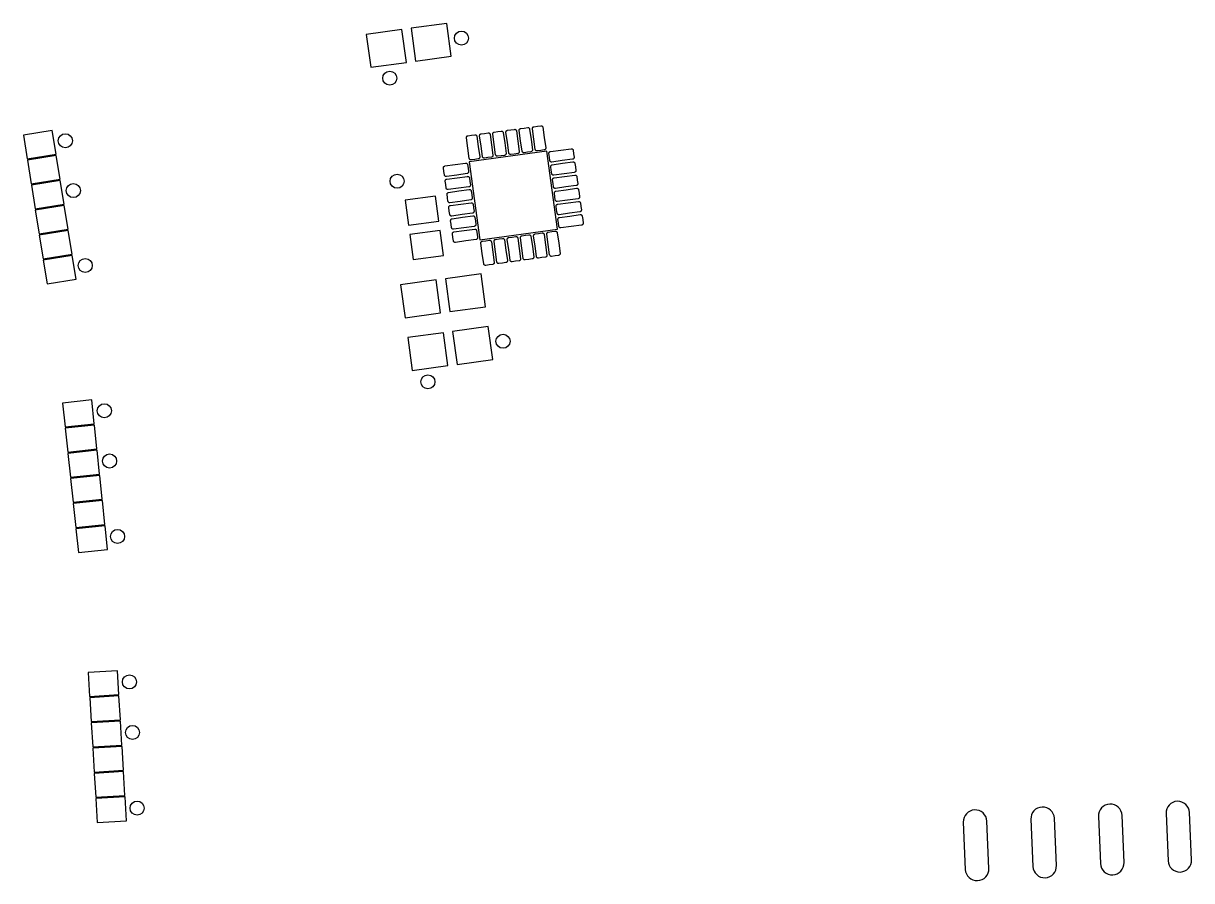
# Model space of a CAD drawing. Header units: millimetres. Extents: x 205 to 339, y 437 to 917.
# Drawn here: x 215.34 to 259.21, y 644.28 to 676.5 of the extents above; entities that cross this region are included whole.
import ezdxf

# ---------------------------------------------------------------- set-up
doc = ezdxf.new("R2010")
doc.units = ezdxf.units.MM
doc.header["$MEASUREMENT"] = 0
doc.layers.add('29_top stop', color=18, linetype='Continuous', true_color=0x000000)

msp = doc.modelspace()

# ---------------------------------------------------------------- linework, layer by layer
at = {"layer": '29_top stop'}
for points in [[(229.721, 675.027), (229.552, 676.265), (228.214, 676.082), (228.384, 674.844)], [(231.406, 675.258), (231.236, 676.496), (229.898, 676.313), (230.068, 675.074)], [(216.566, 671.575), (216.424, 672.464), (215.338, 672.29), (215.48, 671.402)], [(216.716, 670.637), (216.574, 671.525), (215.488, 671.352), (215.63, 670.463)], [(235.398, 668.764), (234.998, 671.687), (232.075, 671.287), (232.476, 668.364)], [(216.866, 669.699), (216.724, 670.587), (215.638, 670.414), (215.779, 669.525)], [(230.942, 669.062), (230.813, 670.004), (229.674, 669.848), (229.802, 668.906)], [(217.015, 668.76), (216.873, 669.649), (215.787, 669.476), (215.929, 668.587)], [(217.165, 667.822), (217.023, 668.711), (215.937, 668.538), (216.079, 667.649)], [(231.118, 667.774), (230.989, 668.716), (229.85, 668.56), (229.979, 667.618)], [(217.315, 666.884), (217.173, 667.773), (216.087, 667.6), (216.228, 666.711)], [(232.694, 665.845), (232.525, 667.084), (231.187, 666.901), (231.357, 665.662)], [(231.01, 665.615), (230.841, 666.853), (229.503, 666.67), (229.673, 665.432)], [(231.281, 663.633), (231.112, 664.872), (229.774, 664.689), (229.944, 663.45)], [(232.966, 663.864), (232.796, 665.102), (231.459, 664.919), (231.628, 663.681)], [(218.002, 661.448), (217.908, 662.343), (216.814, 662.227), (216.908, 661.332)], [(218.102, 660.503), (218.008, 661.398), (216.914, 661.283), (217.008, 660.388)], [(218.201, 659.558), (218.107, 660.453), (217.013, 660.338), (217.107, 659.443)], [(218.301, 658.613), (218.207, 659.508), (217.113, 659.393), (217.207, 658.498)], [(218.4, 657.669), (218.306, 658.564), (217.212, 658.448), (217.306, 657.553)], [(218.5, 656.724), (218.406, 657.619), (217.312, 657.504), (217.406, 656.609)], [(218.924, 651.272), (218.87, 652.171), (217.772, 652.104), (217.826, 651.206)], [(218.982, 650.324), (218.927, 651.223), (217.83, 651.156), (217.884, 650.257)], [(219.04, 649.376), (218.985, 650.274), (217.887, 650.207), (217.942, 649.309)], [(219.097, 648.428), (219.043, 649.326), (217.945, 649.259), (218, 648.361)], [(219.155, 647.479), (219.101, 648.378), (218.003, 648.311), (218.057, 647.413)], [(219.213, 646.531), (219.158, 647.43), (218.06, 647.363), (218.115, 646.464)]]:
    msp.add_lwpolyline(points, close=True, dxfattribs=at)
for points in [[(234.511, 672.613), (234.642, 672.631)], [(234.642, 672.631), (234.773, 672.649)], [(232.03, 671.81), (231.977, 672.199)], [(232.034, 672.274), (232.165, 672.292)], [(232.165, 672.292), (232.296, 672.31)], [(232.371, 672.253), (232.424, 671.864)], [(232.526, 671.878), (232.472, 672.267)], [(232.529, 672.342), (232.66, 672.36)], [(232.66, 672.36), (232.792, 672.378)], [(232.866, 672.321), (232.92, 671.932)], [(233.021, 671.946), (232.968, 672.335)], [(233.024, 672.41), (233.156, 672.428)], [(233.156, 672.428), (233.287, 672.446)], [(233.362, 672.389), (233.415, 672)], [(233.516, 672.014), (233.463, 672.403)], [(233.52, 672.477), (233.651, 672.495)], [(233.651, 672.495), (233.782, 672.513)], [(233.857, 672.457), (233.91, 672.068)], [(234.012, 672.082), (233.958, 672.471)], [(234.015, 672.545), (234.146, 672.563)], [(234.146, 672.563), (234.278, 672.581)], [(234.352, 672.525), (234.406, 672.136)], [(234.507, 672.15), (234.454, 672.538)], [(234.848, 672.592), (234.901, 672.204)], [(234.901, 672.204), (234.954, 671.815)], [(232.083, 671.422), (232.03, 671.81)], [(232.424, 671.864), (232.477, 671.475)], [(232.579, 671.489), (232.526, 671.878)], [(232.92, 671.932), (232.973, 671.543)], [(233.074, 671.557), (233.021, 671.946)], [(233.415, 672), (233.468, 671.611)], [(233.57, 671.625), (233.516, 672.014)], [(233.91, 672.068), (233.964, 671.679)], [(234.065, 671.693), (234.012, 672.082)], [(234.406, 672.136), (234.459, 671.747)], [(234.56, 671.761), (234.507, 672.15)], [(234.766, 671.722), (234.635, 671.704)], [(234.898, 671.74), (234.766, 671.722)], [(235.133, 671.679), (235.522, 671.732)], [(235.522, 671.732), (235.911, 671.785)], [(235.985, 671.729), (236.003, 671.597)], [(232.289, 671.383), (232.158, 671.365)], [(232.421, 671.401), (232.289, 671.383)], [(232.785, 671.451), (232.654, 671.433)], [(232.916, 671.469), (232.785, 671.451)], [(233.28, 671.519), (233.149, 671.501)], [(233.411, 671.536), (233.28, 671.519)], [(233.776, 671.586), (233.644, 671.568)], [(233.907, 671.604), (233.776, 671.586)], [(234.271, 671.654), (234.14, 671.636)], [(234.402, 671.672), (234.271, 671.654)], [(235.094, 671.473), (235.076, 671.604)], [(235.112, 671.342), (235.094, 671.473)], [(235.576, 671.338), (235.187, 671.285)], [(235.965, 671.392), (235.576, 671.338)], [(235.59, 671.237), (235.979, 671.29)], [(236.003, 671.597), (236.021, 671.466)], [(231.131, 670.93), (231.113, 671.062)], [(231.149, 670.799), (231.131, 670.93)], [(231.17, 671.136), (231.559, 671.19)], [(231.559, 671.19), (231.948, 671.243)], [(232.002, 670.849), (231.613, 670.796)], [(232.022, 671.186), (232.04, 671.055)], [(232.04, 671.055), (232.058, 670.924)], [(235.162, 670.978), (235.144, 671.109)], [(235.18, 670.846), (235.162, 670.978)], [(235.201, 671.184), (235.59, 671.237)], [(236.033, 670.896), (235.644, 670.843)], [(236.053, 671.233), (236.071, 671.102)], [(236.071, 671.102), (236.089, 670.971)], [(231.199, 670.435), (231.181, 670.566)], [(231.217, 670.304), (231.199, 670.435)], [(231.613, 670.796), (231.224, 670.742)], [(231.238, 670.641), (231.627, 670.694)], [(231.627, 670.694), (232.016, 670.747)], [(232.09, 670.691), (232.108, 670.559)], [(232.108, 670.559), (232.126, 670.428)], [(235.23, 670.482), (235.212, 670.614)], [(235.248, 670.351), (235.23, 670.482)], [(235.644, 670.843), (235.255, 670.79)], [(235.269, 670.688), (235.658, 670.741)], [(235.658, 670.741), (236.046, 670.795)], [(236.121, 670.738), (236.139, 670.607)], [(236.139, 670.607), (236.157, 670.475)], [(231.267, 669.94), (231.249, 670.071)], [(231.681, 670.3), (231.292, 670.247)], [(231.306, 670.146), (231.695, 670.199)], [(232.07, 670.353), (231.681, 670.3)], [(231.695, 670.199), (232.083, 670.252)], [(232.158, 670.195), (232.176, 670.064)], [(232.176, 670.064), (232.194, 669.933)], [(235.298, 669.987), (235.28, 670.118)], [(235.316, 669.856), (235.298, 669.987)], [(235.712, 670.348), (235.323, 670.294)], [(235.337, 670.193), (235.725, 670.246)], [(236.1, 670.401), (235.712, 670.348)], [(235.725, 670.246), (236.114, 670.299)], [(236.189, 670.243), (236.207, 670.111)], [(236.207, 670.111), (236.225, 669.98)], [(231.285, 669.808), (231.267, 669.94)], [(231.335, 669.444), (231.317, 669.575)], [(231.748, 669.805), (231.36, 669.752)], [(231.374, 669.65), (231.762, 669.703)], [(232.137, 669.858), (231.748, 669.805)], [(231.762, 669.703), (232.151, 669.757)], [(232.226, 669.7), (232.244, 669.569)], [(232.244, 669.569), (232.262, 669.437)], [(235.366, 669.491), (235.348, 669.623)], [(235.779, 669.852), (235.39, 669.799)], [(235.404, 669.697), (235.793, 669.751)], [(236.168, 669.905), (235.779, 669.852)], [(235.793, 669.751), (236.182, 669.804)], [(236.257, 669.747), (236.275, 669.616)], [(236.275, 669.616), (236.293, 669.485)], [(231.353, 669.313), (231.335, 669.444)], [(231.816, 669.309), (231.427, 669.256)], [(231.441, 669.155), (231.83, 669.208)], [(232.205, 669.363), (231.816, 669.309)], [(231.83, 669.208), (232.219, 669.261)], [(232.294, 669.205), (232.312, 669.073)], [(235.384, 669.36), (235.366, 669.491)], [(235.433, 668.996), (235.416, 669.127)], [(235.847, 669.357), (235.458, 669.304)], [(235.472, 669.202), (235.861, 669.255)], [(236.236, 669.41), (235.847, 669.357)], [(235.861, 669.255), (236.25, 669.309)], [(236.325, 669.252), (236.343, 669.121)], [(236.343, 669.121), (236.361, 668.989)], [(231.403, 668.949), (231.385, 669.08)], [(231.421, 668.818), (231.403, 668.949)], [(231.884, 668.814), (231.495, 668.761)], [(231.509, 668.659), (231.898, 668.713)], [(232.273, 668.867), (231.884, 668.814)], [(231.898, 668.713), (232.287, 668.766)], [(232.312, 669.073), (232.33, 668.942)], [(232.362, 668.709), (232.38, 668.578)], [(235.053, 668.65), (235.184, 668.668)], [(235.184, 668.668), (235.316, 668.686)], [(235.451, 668.865), (235.433, 668.996)], [(235.915, 668.861), (235.526, 668.808)], [(236.304, 668.915), (235.915, 668.861)], [(231.47, 668.453), (231.452, 668.585)], [(231.488, 668.322), (231.47, 668.453)], [(231.952, 668.319), (231.563, 668.265)], [(232.341, 668.372), (231.952, 668.319)], [(232.38, 668.578), (232.398, 668.447)], [(232.573, 667.847), (232.52, 668.236)], [(232.576, 668.311), (232.708, 668.329)], [(232.708, 668.329), (232.839, 668.347)], [(232.914, 668.29), (232.967, 667.901)], [(233.068, 667.915), (233.015, 668.304)], [(233.072, 668.379), (233.203, 668.397)], [(233.203, 668.397), (233.334, 668.415)], [(233.409, 668.358), (233.462, 667.969)], [(233.564, 667.983), (233.51, 668.372)], [(233.567, 668.447), (233.698, 668.465)], [(233.698, 668.465), (233.83, 668.483)], [(233.904, 668.426), (233.958, 668.037)], [(234.059, 668.051), (234.006, 668.44)], [(234.062, 668.514), (234.194, 668.532)], [(234.194, 668.532), (234.325, 668.55)], [(234.4, 668.494), (234.453, 668.105)], [(234.554, 668.119), (234.501, 668.508)], [(234.558, 668.582), (234.689, 668.6)], [(234.689, 668.6), (234.82, 668.618)], [(234.895, 668.562), (234.948, 668.173)], [(235.05, 668.187), (234.997, 668.575)], [(235.39, 668.629), (235.444, 668.241)], [(235.444, 668.241), (235.497, 667.852)], [(232.626, 667.459), (232.573, 667.847)], [(232.967, 667.901), (233.02, 667.512)], [(233.121, 667.526), (233.068, 667.915)], [(233.462, 667.969), (233.515, 667.58)], [(233.617, 667.594), (233.564, 667.983)], [(233.958, 668.037), (234.011, 667.648)], [(234.112, 667.662), (234.059, 668.051)], [(234.453, 668.105), (234.506, 667.716)], [(234.608, 667.73), (234.554, 668.119)], [(234.948, 668.173), (235.002, 667.784)], [(235.103, 667.798), (235.05, 668.187)], [(235.44, 667.777), (235.309, 667.759)], [(232.832, 667.42), (232.701, 667.402)], [(232.963, 667.438), (232.832, 667.42)], [(233.327, 667.488), (233.196, 667.47)], [(233.459, 667.506), (233.327, 667.488)], [(233.823, 667.555), (233.692, 667.538)], [(233.954, 667.573), (233.823, 667.555)], [(234.318, 667.623), (234.187, 667.605)], [(234.449, 667.641), (234.318, 667.623)], [(234.814, 667.691), (234.682, 667.673)], [(234.945, 667.709), (234.814, 667.691)], [(235.309, 667.759), (235.178, 667.741)], [(256.675, 644.959), (256.599, 646.731)], [(258.251, 646.802), (258.326, 645.029)], [(259.212, 645.067), (259.137, 646.839)], [(250.638, 646.478), (250.713, 644.705)], [(251.599, 644.743), (251.524, 646.515)], [(253.175, 646.586), (253.251, 644.813)], [(254.137, 644.851), (254.062, 646.623)], [(255.713, 646.694), (255.789, 644.921)]]:
    msp.add_lwpolyline(points, dxfattribs=at)
for centre in [(231.791, 675.941), (229.096, 674.437), (216.915, 672.086), (217.214, 670.21), (229.374, 670.563), (217.663, 667.396), (233.352, 664.548), (230.532, 663.026), (218.378, 661.94), (218.577, 660.05), (218.875, 657.216), (219.321, 651.747), (219.437, 649.851), (219.61, 647.006)]:
    msp.add_circle(centre, 0.264, dxfattribs=at)
for centre, start, end in [((256.156, 646.713), 2.4366, 182.4366), ((258.694, 646.82), 2.4366, 182.4366), ((251.081, 646.497), 2.4366, 182.4366), ((253.618, 646.605), 2.4366, 182.4366), ((256.232, 644.94), 182.4366, 2.4366), ((258.769, 645.048), 182.4366, 2.4366), ((251.156, 644.724), 182.4366, 2.4366), ((253.694, 644.832), 182.4366, 2.4366)]:
    msp.add_arc(centre, 0.443, start, end, dxfattribs=at)
for points, knots in [([(234.454, 672.538), (234.453, 672.545), (234.453, 672.562), (234.464, 672.587), (234.485, 672.606), (234.502, 672.612), (234.511, 672.613)], [2.277705, 2.277705, 2.277705, 2.277705, 2.2966068, 2.3293692, 2.3549681, 2.3811067, 2.3811067, 2.3811067, 2.3811067]), ([(234.773, 672.649), (234.782, 672.65), (234.799, 672.649), (234.825, 672.637), (234.842, 672.615), (234.847, 672.599), (234.848, 672.592)], [2.6461067, 2.6461067, 2.6461067, 2.6461067, 2.6722453, 2.6978442, 2.7306065, 2.7495084, 2.7495084, 2.7495084, 2.7495084]), ([(231.977, 672.199), (231.976, 672.206), (231.976, 672.223), (231.987, 672.248), (232.008, 672.267), (232.025, 672.273), (232.034, 672.274)], [2.277705, 2.277705, 2.277705, 2.277705, 2.2966068, 2.3293692, 2.3549681, 2.3811067, 2.3811067, 2.3811067, 2.3811067]), ([(232.296, 672.31), (232.305, 672.311), (232.323, 672.31), (232.348, 672.297), (232.365, 672.276), (232.37, 672.259), (232.371, 672.253)], [2.6461067, 2.6461067, 2.6461067, 2.6461067, 2.6722453, 2.6978442, 2.7306065, 2.7495084, 2.7495084, 2.7495084, 2.7495084]), ([(232.472, 672.267), (232.472, 672.273), (232.472, 672.291), (232.482, 672.316), (232.504, 672.335), (232.52, 672.341), (232.529, 672.342)], [2.277705, 2.277705, 2.277705, 2.277705, 2.2966068, 2.3293692, 2.3549681, 2.3811067, 2.3811067, 2.3811067, 2.3811067]), ([(232.792, 672.378), (232.8, 672.379), (232.818, 672.378), (232.844, 672.365), (232.861, 672.344), (232.865, 672.327), (232.866, 672.321)], [2.6461067, 2.6461067, 2.6461067, 2.6461067, 2.6722453, 2.6978442, 2.7306065, 2.7495084, 2.7495084, 2.7495084, 2.7495084]), ([(232.968, 672.335), (232.967, 672.341), (232.967, 672.359), (232.977, 672.383), (232.999, 672.403), (233.016, 672.408), (233.024, 672.41)], [2.277705, 2.277705, 2.277705, 2.277705, 2.2966068, 2.3293692, 2.3549681, 2.3811067, 2.3811067, 2.3811067, 2.3811067]), ([(233.287, 672.446), (233.296, 672.447), (233.313, 672.446), (233.339, 672.433), (233.356, 672.412), (233.361, 672.395), (233.362, 672.389)], [2.6461067, 2.6461067, 2.6461067, 2.6461067, 2.6722453, 2.6978442, 2.7306065, 2.7495084, 2.7495084, 2.7495084, 2.7495084]), ([(233.463, 672.403), (233.462, 672.409), (233.462, 672.426), (233.473, 672.451), (233.494, 672.471), (233.511, 672.476), (233.52, 672.477)], [2.277705, 2.277705, 2.277705, 2.277705, 2.2966068, 2.3293692, 2.3549681, 2.3811067, 2.3811067, 2.3811067, 2.3811067]), ([(233.782, 672.513), (233.791, 672.514), (233.809, 672.514), (233.835, 672.501), (233.851, 672.48), (233.856, 672.463), (233.857, 672.457)], [2.6461067, 2.6461067, 2.6461067, 2.6461067, 2.6722453, 2.6978442, 2.7306065, 2.7495084, 2.7495084, 2.7495084, 2.7495084]), ([(233.958, 672.471), (233.958, 672.477), (233.958, 672.494), (233.968, 672.519), (233.99, 672.538), (234.007, 672.544), (234.015, 672.545)], [2.277705, 2.277705, 2.277705, 2.277705, 2.2966068, 2.3293692, 2.3549681, 2.3811067, 2.3811067, 2.3811067, 2.3811067]), ([(234.278, 672.581), (234.286, 672.582), (234.304, 672.581), (234.33, 672.569), (234.347, 672.548), (234.351, 672.531), (234.352, 672.525)], [2.6461067, 2.6461067, 2.6461067, 2.6461067, 2.6722453, 2.6978442, 2.7306065, 2.7495084, 2.7495084, 2.7495084, 2.7495084]), ([(234.459, 671.747), (234.46, 671.741), (234.46, 671.723), (234.449, 671.698), (234.428, 671.679), (234.411, 671.673), (234.402, 671.672)], [1.0209017, 1.0209017, 1.0209017, 1.0209017, 1.0398035, 1.0725658, 1.0981648, 1.1243033, 1.1243033, 1.1243033, 1.1243033]), ([(234.635, 671.704), (234.626, 671.703), (234.609, 671.704), (234.583, 671.717), (234.566, 671.738), (234.561, 671.754), (234.56, 671.761)], [1.3893033, 1.3893033, 1.3893033, 1.3893033, 1.4154419, 1.4410409, 1.4738032, 1.492705, 1.492705, 1.492705, 1.492705]), ([(234.954, 671.815), (234.955, 671.808), (234.955, 671.791), (234.945, 671.766), (234.923, 671.747), (234.906, 671.741), (234.898, 671.74)], [1.0209017, 1.0209017, 1.0209017, 1.0209017, 1.0398035, 1.0725658, 1.0981648, 1.1243033, 1.1243033, 1.1243033, 1.1243033]), ([(235.911, 671.785), (235.917, 671.786), (235.934, 671.786), (235.959, 671.776), (235.978, 671.754), (235.984, 671.737), (235.985, 671.729)], [2.277705, 2.277705, 2.277705, 2.277705, 2.2966068, 2.3293692, 2.3549681, 2.3811067, 2.3811067, 2.3811067, 2.3811067]), ([(232.158, 671.365), (232.149, 671.364), (232.132, 671.365), (232.106, 671.377), (232.089, 671.399), (232.084, 671.415), (232.083, 671.422)], [1.3893033, 1.3893033, 1.3893033, 1.3893033, 1.4154419, 1.4410409, 1.4738032, 1.492705, 1.492705, 1.492705, 1.492705]), ([(232.477, 671.475), (232.478, 671.469), (232.478, 671.452), (232.468, 671.427), (232.446, 671.408), (232.429, 671.402), (232.421, 671.401)], [1.0209017, 1.0209017, 1.0209017, 1.0209017, 1.0398035, 1.0725658, 1.0981648, 1.1243033, 1.1243033, 1.1243033, 1.1243033]), ([(232.654, 671.433), (232.645, 671.432), (232.627, 671.433), (232.601, 671.445), (232.584, 671.466), (232.58, 671.483), (232.579, 671.489)], [1.3893033, 1.3893033, 1.3893033, 1.3893033, 1.4154419, 1.4410409, 1.4738032, 1.492705, 1.492705, 1.492705, 1.492705]), ([(232.973, 671.543), (232.974, 671.537), (232.974, 671.52), (232.963, 671.495), (232.942, 671.476), (232.925, 671.47), (232.916, 671.469)], [1.0209017, 1.0209017, 1.0209017, 1.0209017, 1.0398035, 1.0725658, 1.0981648, 1.1243033, 1.1243033, 1.1243033, 1.1243033]), ([(233.149, 671.501), (233.14, 671.499), (233.123, 671.5), (233.097, 671.513), (233.08, 671.534), (233.075, 671.551), (233.074, 671.557)], [1.3893033, 1.3893033, 1.3893033, 1.3893033, 1.4154419, 1.4410409, 1.4738032, 1.492705, 1.492705, 1.492705, 1.492705]), ([(233.468, 671.611), (233.469, 671.605), (233.469, 671.587), (233.458, 671.563), (233.437, 671.543), (233.42, 671.538), (233.411, 671.536)], [1.0209017, 1.0209017, 1.0209017, 1.0209017, 1.0398035, 1.0725658, 1.0981648, 1.1243033, 1.1243033, 1.1243033, 1.1243033]), ([(233.644, 671.568), (233.636, 671.567), (233.618, 671.568), (233.592, 671.581), (233.575, 671.602), (233.57, 671.619), (233.57, 671.625)], [1.3893033, 1.3893033, 1.3893033, 1.3893033, 1.4154419, 1.4410409, 1.4738032, 1.492705, 1.492705, 1.492705, 1.492705]), ([(233.964, 671.679), (233.964, 671.673), (233.964, 671.655), (233.954, 671.63), (233.932, 671.611), (233.915, 671.606), (233.907, 671.604)], [1.0209017, 1.0209017, 1.0209017, 1.0209017, 1.0398035, 1.0725658, 1.0981648, 1.1243033, 1.1243033, 1.1243033, 1.1243033]), ([(234.14, 671.636), (234.131, 671.635), (234.113, 671.636), (234.087, 671.649), (234.071, 671.67), (234.066, 671.687), (234.065, 671.693)], [1.3893033, 1.3893033, 1.3893033, 1.3893033, 1.4154419, 1.4410409, 1.4738032, 1.492705, 1.492705, 1.492705, 1.492705]), ([(235.076, 671.604), (235.075, 671.613), (235.076, 671.631), (235.089, 671.657), (235.11, 671.673), (235.127, 671.678), (235.133, 671.679)], [1.3893033, 1.3893033, 1.3893033, 1.3893033, 1.4154419, 1.4410409, 1.4738032, 1.492705, 1.492705, 1.492705, 1.492705]), ([(235.187, 671.285), (235.181, 671.284), (235.163, 671.284), (235.138, 671.295), (235.119, 671.316), (235.114, 671.333), (235.112, 671.342)], [1.0209017, 1.0209017, 1.0209017, 1.0209017, 1.0398035, 1.0725658, 1.0981648, 1.1243033, 1.1243033, 1.1243033, 1.1243033]), ([(236.021, 671.466), (236.022, 671.458), (236.022, 671.44), (236.009, 671.414), (235.988, 671.397), (235.971, 671.392), (235.965, 671.392)], [2.6461067, 2.6461067, 2.6461067, 2.6461067, 2.6722453, 2.6978442, 2.7306065, 2.7495084, 2.7495084, 2.7495084, 2.7495084]), ([(235.979, 671.29), (235.985, 671.291), (236.002, 671.291), (236.027, 671.28), (236.046, 671.259), (236.052, 671.242), (236.053, 671.233)], [2.277705, 2.277705, 2.277705, 2.277705, 2.2966068, 2.3293692, 2.3549681, 2.3811067, 2.3811067, 2.3811067, 2.3811067]), ([(231.113, 671.062), (231.112, 671.07), (231.113, 671.088), (231.126, 671.114), (231.147, 671.131), (231.164, 671.135), (231.17, 671.136)], [1.3893033, 1.3893033, 1.3893033, 1.3893033, 1.4154419, 1.4410409, 1.4738032, 1.492705, 1.492705, 1.492705, 1.492705]), ([(231.948, 671.243), (231.954, 671.244), (231.971, 671.244), (231.996, 671.233), (232.015, 671.212), (232.021, 671.195), (232.022, 671.186)], [2.277705, 2.277705, 2.277705, 2.277705, 2.2966068, 2.3293692, 2.3549681, 2.3811067, 2.3811067, 2.3811067, 2.3811067]), ([(232.058, 670.924), (232.059, 670.915), (232.059, 670.897), (232.046, 670.871), (232.025, 670.854), (232.008, 670.85), (232.002, 670.849)], [2.6461067, 2.6461067, 2.6461067, 2.6461067, 2.6722453, 2.6978442, 2.7306065, 2.7495084, 2.7495084, 2.7495084, 2.7495084]), ([(235.144, 671.109), (235.143, 671.118), (235.144, 671.135), (235.157, 671.161), (235.178, 671.178), (235.195, 671.183), (235.201, 671.184)], [1.3893033, 1.3893033, 1.3893033, 1.3893033, 1.4154419, 1.4410409, 1.4738032, 1.492705, 1.492705, 1.492705, 1.492705]), ([(235.255, 670.79), (235.249, 670.789), (235.231, 670.789), (235.206, 670.799), (235.187, 670.821), (235.181, 670.838), (235.18, 670.846)], [1.0209017, 1.0209017, 1.0209017, 1.0209017, 1.0398035, 1.0725658, 1.0981648, 1.1243033, 1.1243033, 1.1243033, 1.1243033]), ([(236.089, 670.971), (236.09, 670.962), (236.089, 670.944), (236.077, 670.919), (236.056, 670.902), (236.039, 670.897), (236.033, 670.896)], [2.6461067, 2.6461067, 2.6461067, 2.6461067, 2.6722453, 2.6978442, 2.7306065, 2.7495084, 2.7495084, 2.7495084, 2.7495084]), ([(231.224, 670.742), (231.218, 670.742), (231.2, 670.742), (231.175, 670.752), (231.156, 670.774), (231.151, 670.79), (231.149, 670.799)], [1.0209017, 1.0209017, 1.0209017, 1.0209017, 1.0398035, 1.0725658, 1.0981648, 1.1243033, 1.1243033, 1.1243033, 1.1243033]), ([(231.181, 670.566), (231.18, 670.575), (231.181, 670.593), (231.194, 670.619), (231.215, 670.635), (231.232, 670.64), (231.238, 670.641)], [1.3893033, 1.3893033, 1.3893033, 1.3893033, 1.4154419, 1.4410409, 1.4738032, 1.492705, 1.492705, 1.492705, 1.492705]), ([(232.016, 670.747), (232.022, 670.748), (232.039, 670.748), (232.064, 670.738), (232.083, 670.716), (232.089, 670.699), (232.09, 670.691)], [2.277705, 2.277705, 2.277705, 2.277705, 2.2966068, 2.3293692, 2.3549681, 2.3811067, 2.3811067, 2.3811067, 2.3811067]), ([(232.126, 670.428), (232.127, 670.42), (232.126, 670.402), (232.114, 670.376), (232.093, 670.359), (232.076, 670.354), (232.07, 670.353)], [2.6461067, 2.6461067, 2.6461067, 2.6461067, 2.6722453, 2.6978442, 2.7306065, 2.7495084, 2.7495084, 2.7495084, 2.7495084]), ([(235.212, 670.614), (235.211, 670.622), (235.212, 670.64), (235.225, 670.666), (235.246, 670.683), (235.262, 670.687), (235.269, 670.688)], [1.3893033, 1.3893033, 1.3893033, 1.3893033, 1.4154419, 1.4410409, 1.4738032, 1.492705, 1.492705, 1.492705, 1.492705]), ([(236.046, 670.795), (236.053, 670.796), (236.07, 670.796), (236.095, 670.785), (236.114, 670.763), (236.12, 670.747), (236.121, 670.738)], [2.277705, 2.277705, 2.277705, 2.277705, 2.2966068, 2.3293692, 2.3549681, 2.3811067, 2.3811067, 2.3811067, 2.3811067]), ([(236.157, 670.475), (236.158, 670.467), (236.157, 670.449), (236.144, 670.423), (236.123, 670.406), (236.107, 670.402), (236.1, 670.401)], [2.6461067, 2.6461067, 2.6461067, 2.6461067, 2.6722453, 2.6978442, 2.7306065, 2.7495084, 2.7495084, 2.7495084, 2.7495084]), ([(231.292, 670.247), (231.286, 670.246), (231.268, 670.246), (231.243, 670.257), (231.224, 670.278), (231.218, 670.295), (231.217, 670.304)], [1.0209017, 1.0209017, 1.0209017, 1.0209017, 1.0398035, 1.0725658, 1.0981648, 1.1243033, 1.1243033, 1.1243033, 1.1243033]), ([(231.249, 670.071), (231.248, 670.08), (231.249, 670.097), (231.262, 670.123), (231.283, 670.14), (231.299, 670.145), (231.306, 670.146)], [1.3893033, 1.3893033, 1.3893033, 1.3893033, 1.4154419, 1.4410409, 1.4738032, 1.492705, 1.492705, 1.492705, 1.492705]), ([(232.083, 670.252), (232.09, 670.253), (232.107, 670.253), (232.132, 670.242), (232.151, 670.221), (232.157, 670.204), (232.158, 670.195)], [2.277705, 2.277705, 2.277705, 2.277705, 2.2966068, 2.3293692, 2.3549681, 2.3811067, 2.3811067, 2.3811067, 2.3811067]), ([(235.323, 670.294), (235.316, 670.293), (235.299, 670.293), (235.274, 670.304), (235.255, 670.326), (235.249, 670.342), (235.248, 670.351)], [1.0209017, 1.0209017, 1.0209017, 1.0209017, 1.0398035, 1.0725658, 1.0981648, 1.1243033, 1.1243033, 1.1243033, 1.1243033]), ([(235.28, 670.118), (235.279, 670.127), (235.28, 670.145), (235.292, 670.17), (235.313, 670.187), (235.33, 670.192), (235.337, 670.193)], [1.3893033, 1.3893033, 1.3893033, 1.3893033, 1.4154419, 1.4410409, 1.4738032, 1.492705, 1.492705, 1.492705, 1.492705]), ([(236.114, 670.299), (236.121, 670.3), (236.138, 670.3), (236.163, 670.29), (236.182, 670.268), (236.188, 670.251), (236.189, 670.243)], [2.277705, 2.277705, 2.277705, 2.277705, 2.2966068, 2.3293692, 2.3549681, 2.3811067, 2.3811067, 2.3811067, 2.3811067]), ([(236.225, 669.98), (236.226, 669.971), (236.225, 669.954), (236.212, 669.928), (236.191, 669.911), (236.174, 669.906), (236.168, 669.905)], [2.6461067, 2.6461067, 2.6461067, 2.6461067, 2.6722453, 2.6978442, 2.7306065, 2.7495084, 2.7495084, 2.7495084, 2.7495084]), ([(231.36, 669.752), (231.353, 669.751), (231.336, 669.751), (231.311, 669.761), (231.292, 669.783), (231.286, 669.8), (231.285, 669.808)], [1.0209017, 1.0209017, 1.0209017, 1.0209017, 1.0398035, 1.0725658, 1.0981648, 1.1243033, 1.1243033, 1.1243033, 1.1243033]), ([(231.317, 669.575), (231.316, 669.584), (231.317, 669.602), (231.329, 669.628), (231.35, 669.645), (231.367, 669.649), (231.374, 669.65)], [1.3893033, 1.3893033, 1.3893033, 1.3893033, 1.4154419, 1.4410409, 1.4738032, 1.492705, 1.492705, 1.492705, 1.492705]), ([(232.194, 669.933), (232.195, 669.924), (232.194, 669.906), (232.181, 669.881), (232.16, 669.864), (232.144, 669.859), (232.137, 669.858)], [2.6461067, 2.6461067, 2.6461067, 2.6461067, 2.6722453, 2.6978442, 2.7306065, 2.7495084, 2.7495084, 2.7495084, 2.7495084]), ([(232.151, 669.757), (232.158, 669.757), (232.175, 669.757), (232.2, 669.747), (232.219, 669.725), (232.225, 669.709), (232.226, 669.7)], [2.277705, 2.277705, 2.277705, 2.277705, 2.2966068, 2.3293692, 2.3549681, 2.3811067, 2.3811067, 2.3811067, 2.3811067]), ([(235.39, 669.799), (235.384, 669.798), (235.367, 669.798), (235.342, 669.809), (235.323, 669.83), (235.317, 669.847), (235.316, 669.856)], [1.0209017, 1.0209017, 1.0209017, 1.0209017, 1.0398035, 1.0725658, 1.0981648, 1.1243033, 1.1243033, 1.1243033, 1.1243033]), ([(235.348, 669.623), (235.347, 669.631), (235.348, 669.649), (235.36, 669.675), (235.381, 669.692), (235.398, 669.697), (235.404, 669.697)], [1.3893033, 1.3893033, 1.3893033, 1.3893033, 1.4154419, 1.4410409, 1.4738032, 1.492705, 1.492705, 1.492705, 1.492705]), ([(236.182, 669.804), (236.188, 669.805), (236.206, 669.805), (236.231, 669.794), (236.25, 669.773), (236.255, 669.756), (236.257, 669.747)], [2.277705, 2.277705, 2.277705, 2.277705, 2.2966068, 2.3293692, 2.3549681, 2.3811067, 2.3811067, 2.3811067, 2.3811067]), ([(231.427, 669.256), (231.421, 669.255), (231.404, 669.255), (231.379, 669.266), (231.36, 669.287), (231.354, 669.304), (231.353, 669.313)], [1.0209017, 1.0209017, 1.0209017, 1.0209017, 1.0398035, 1.0725658, 1.0981648, 1.1243033, 1.1243033, 1.1243033, 1.1243033]), ([(231.385, 669.08), (231.384, 669.089), (231.385, 669.106), (231.397, 669.132), (231.418, 669.149), (231.435, 669.154), (231.441, 669.155)], [1.3893033, 1.3893033, 1.3893033, 1.3893033, 1.4154419, 1.4410409, 1.4738032, 1.492705, 1.492705, 1.492705, 1.492705]), ([(232.262, 669.437), (232.263, 669.429), (232.262, 669.411), (232.249, 669.385), (232.228, 669.368), (232.211, 669.364), (232.205, 669.363)], [2.6461067, 2.6461067, 2.6461067, 2.6461067, 2.6722453, 2.6978442, 2.7306065, 2.7495084, 2.7495084, 2.7495084, 2.7495084]), ([(232.219, 669.261), (232.225, 669.262), (232.243, 669.262), (232.268, 669.252), (232.287, 669.23), (232.292, 669.213), (232.294, 669.205)], [2.277705, 2.277705, 2.277705, 2.277705, 2.2966068, 2.3293692, 2.3549681, 2.3811067, 2.3811067, 2.3811067, 2.3811067]), ([(235.458, 669.304), (235.452, 669.303), (235.435, 669.303), (235.41, 669.313), (235.391, 669.335), (235.385, 669.352), (235.384, 669.36)], [1.0209017, 1.0209017, 1.0209017, 1.0209017, 1.0398035, 1.0725658, 1.0981648, 1.1243033, 1.1243033, 1.1243033, 1.1243033]), ([(235.416, 669.127), (235.414, 669.136), (235.415, 669.154), (235.428, 669.18), (235.449, 669.196), (235.466, 669.201), (235.472, 669.202)], [1.3893033, 1.3893033, 1.3893033, 1.3893033, 1.4154419, 1.4410409, 1.4738032, 1.492705, 1.492705, 1.492705, 1.492705]), ([(236.293, 669.485), (236.294, 669.476), (236.293, 669.458), (236.28, 669.432), (236.259, 669.416), (236.242, 669.411), (236.236, 669.41)], [2.6461067, 2.6461067, 2.6461067, 2.6461067, 2.6722453, 2.6978442, 2.7306065, 2.7495084, 2.7495084, 2.7495084, 2.7495084]), ([(236.25, 669.309), (236.256, 669.309), (236.274, 669.309), (236.298, 669.299), (236.318, 669.277), (236.323, 669.26), (236.325, 669.252)], [2.277705, 2.277705, 2.277705, 2.277705, 2.2966068, 2.3293692, 2.3549681, 2.3811067, 2.3811067, 2.3811067, 2.3811067]), ([(231.495, 668.761), (231.489, 668.76), (231.472, 668.76), (231.447, 668.771), (231.428, 668.792), (231.422, 668.809), (231.421, 668.818)], [1.0209017, 1.0209017, 1.0209017, 1.0209017, 1.0398035, 1.0725658, 1.0981648, 1.1243033, 1.1243033, 1.1243033, 1.1243033]), ([(231.452, 668.585), (231.451, 668.593), (231.452, 668.611), (231.465, 668.637), (231.486, 668.654), (231.503, 668.659), (231.509, 668.659)], [1.3893033, 1.3893033, 1.3893033, 1.3893033, 1.4154419, 1.4410409, 1.4738032, 1.492705, 1.492705, 1.492705, 1.492705]), ([(232.33, 668.942), (232.331, 668.933), (232.33, 668.916), (232.317, 668.89), (232.296, 668.873), (232.279, 668.868), (232.273, 668.867)], [2.6461067, 2.6461067, 2.6461067, 2.6461067, 2.6722453, 2.6978442, 2.7306065, 2.7495084, 2.7495084, 2.7495084, 2.7495084]), ([(232.287, 668.766), (232.293, 668.767), (232.311, 668.767), (232.335, 668.756), (232.355, 668.735), (232.36, 668.718), (232.362, 668.709)], [2.277705, 2.277705, 2.277705, 2.277705, 2.2966068, 2.3293692, 2.3549681, 2.3811067, 2.3811067, 2.3811067, 2.3811067]), ([(234.997, 668.575), (234.996, 668.582), (234.996, 668.599), (235.006, 668.624), (235.028, 668.643), (235.045, 668.649), (235.053, 668.65)], [2.277705, 2.277705, 2.277705, 2.277705, 2.2966068, 2.3293692, 2.3549681, 2.3811067, 2.3811067, 2.3811067, 2.3811067]), ([(235.316, 668.686), (235.324, 668.687), (235.342, 668.686), (235.368, 668.673), (235.385, 668.652), (235.39, 668.636), (235.39, 668.629)], [2.6461067, 2.6461067, 2.6461067, 2.6461067, 2.6722453, 2.6978442, 2.7306065, 2.7495084, 2.7495084, 2.7495084, 2.7495084]), ([(235.526, 668.808), (235.52, 668.807), (235.502, 668.807), (235.478, 668.818), (235.458, 668.839), (235.453, 668.856), (235.451, 668.865)], [1.0209017, 1.0209017, 1.0209017, 1.0209017, 1.0398035, 1.0725658, 1.0981648, 1.1243033, 1.1243033, 1.1243033, 1.1243033]), ([(236.361, 668.989), (236.362, 668.981), (236.361, 668.963), (236.348, 668.937), (236.327, 668.92), (236.31, 668.916), (236.304, 668.915)], [2.6461067, 2.6461067, 2.6461067, 2.6461067, 2.6722453, 2.6978442, 2.7306065, 2.7495084, 2.7495084, 2.7495084, 2.7495084]), ([(231.563, 668.265), (231.557, 668.265), (231.539, 668.265), (231.515, 668.275), (231.495, 668.297), (231.49, 668.314), (231.488, 668.322)], [1.0209017, 1.0209017, 1.0209017, 1.0209017, 1.0398035, 1.0725658, 1.0981648, 1.1243033, 1.1243033, 1.1243033, 1.1243033]), ([(232.398, 668.447), (232.399, 668.438), (232.398, 668.42), (232.385, 668.394), (232.364, 668.378), (232.347, 668.373), (232.341, 668.372)], [2.6461067, 2.6461067, 2.6461067, 2.6461067, 2.6722453, 2.6978442, 2.7306065, 2.7495084, 2.7495084, 2.7495084, 2.7495084]), ([(232.52, 668.236), (232.519, 668.243), (232.519, 668.26), (232.529, 668.285), (232.551, 668.304), (232.568, 668.31), (232.576, 668.311)], [2.277705, 2.277705, 2.277705, 2.277705, 2.2966068, 2.3293692, 2.3549681, 2.3811067, 2.3811067, 2.3811067, 2.3811067]), ([(232.839, 668.347), (232.848, 668.348), (232.865, 668.347), (232.891, 668.334), (232.908, 668.313), (232.913, 668.296), (232.914, 668.29)], [2.6461067, 2.6461067, 2.6461067, 2.6461067, 2.6722453, 2.6978442, 2.7306065, 2.7495084, 2.7495084, 2.7495084, 2.7495084]), ([(233.015, 668.304), (233.014, 668.31), (233.014, 668.328), (233.025, 668.353), (233.046, 668.372), (233.063, 668.377), (233.072, 668.379)], [2.277705, 2.277705, 2.277705, 2.277705, 2.2966068, 2.3293692, 2.3549681, 2.3811067, 2.3811067, 2.3811067, 2.3811067]), ([(233.334, 668.415), (233.343, 668.416), (233.361, 668.415), (233.387, 668.402), (233.403, 668.381), (233.408, 668.364), (233.409, 668.358)], [2.6461067, 2.6461067, 2.6461067, 2.6461067, 2.6722453, 2.6978442, 2.7306065, 2.7495084, 2.7495084, 2.7495084, 2.7495084]), ([(233.51, 668.372), (233.51, 668.378), (233.51, 668.396), (233.52, 668.42), (233.542, 668.44), (233.558, 668.445), (233.567, 668.447)], [2.277705, 2.277705, 2.277705, 2.277705, 2.2966068, 2.3293692, 2.3549681, 2.3811067, 2.3811067, 2.3811067, 2.3811067]), ([(233.83, 668.483), (233.838, 668.484), (233.856, 668.483), (233.882, 668.47), (233.899, 668.449), (233.903, 668.432), (233.904, 668.426)], [2.6461067, 2.6461067, 2.6461067, 2.6461067, 2.6722453, 2.6978442, 2.7306065, 2.7495084, 2.7495084, 2.7495084, 2.7495084]), ([(234.006, 668.44), (234.005, 668.446), (234.005, 668.463), (234.015, 668.488), (234.037, 668.507), (234.054, 668.513), (234.062, 668.514)], [2.277705, 2.277705, 2.277705, 2.277705, 2.2966068, 2.3293692, 2.3549681, 2.3811067, 2.3811067, 2.3811067, 2.3811067]), ([(234.325, 668.55), (234.334, 668.551), (234.351, 668.551), (234.377, 668.538), (234.394, 668.517), (234.399, 668.5), (234.4, 668.494)], [2.6461067, 2.6461067, 2.6461067, 2.6461067, 2.6722453, 2.6978442, 2.7306065, 2.7495084, 2.7495084, 2.7495084, 2.7495084]), ([(234.501, 668.508), (234.5, 668.514), (234.5, 668.531), (234.511, 668.556), (234.532, 668.575), (234.549, 668.581), (234.558, 668.582)], [2.277705, 2.277705, 2.277705, 2.277705, 2.2966068, 2.3293692, 2.3549681, 2.3811067, 2.3811067, 2.3811067, 2.3811067]), ([(234.82, 668.618), (234.829, 668.619), (234.847, 668.618), (234.873, 668.606), (234.889, 668.585), (234.894, 668.568), (234.895, 668.562)], [2.6461067, 2.6461067, 2.6461067, 2.6461067, 2.6722453, 2.6978442, 2.7306065, 2.7495084, 2.7495084, 2.7495084, 2.7495084]), ([(235.002, 667.784), (235.002, 667.778), (235.002, 667.76), (234.992, 667.735), (234.97, 667.716), (234.953, 667.71), (234.945, 667.709)], [1.0209017, 1.0209017, 1.0209017, 1.0209017, 1.0398035, 1.0725658, 1.0981648, 1.1243033, 1.1243033, 1.1243033, 1.1243033]), ([(235.178, 667.741), (235.169, 667.74), (235.151, 667.741), (235.125, 667.754), (235.109, 667.775), (235.104, 667.791), (235.103, 667.798)], [1.3893033, 1.3893033, 1.3893033, 1.3893033, 1.4154419, 1.4410409, 1.4738032, 1.492705, 1.492705, 1.492705, 1.492705]), ([(235.497, 667.852), (235.498, 667.845), (235.498, 667.828), (235.487, 667.803), (235.466, 667.784), (235.449, 667.778), (235.44, 667.777)], [1.0209017, 1.0209017, 1.0209017, 1.0209017, 1.0398035, 1.0725658, 1.0981648, 1.1243033, 1.1243033, 1.1243033, 1.1243033]), ([(232.701, 667.402), (232.692, 667.401), (232.674, 667.402), (232.649, 667.414), (232.632, 667.435), (232.627, 667.452), (232.626, 667.459)], [1.3893033, 1.3893033, 1.3893033, 1.3893033, 1.4154419, 1.4410409, 1.4738032, 1.492705, 1.492705, 1.492705, 1.492705]), ([(233.02, 667.512), (233.021, 667.506), (233.021, 667.489), (233.01, 667.464), (232.989, 667.445), (232.972, 667.439), (232.963, 667.438)], [1.0209017, 1.0209017, 1.0209017, 1.0209017, 1.0398035, 1.0725658, 1.0981648, 1.1243033, 1.1243033, 1.1243033, 1.1243033]), ([(233.196, 667.47), (233.188, 667.469), (233.17, 667.47), (233.144, 667.482), (233.127, 667.503), (233.122, 667.52), (233.121, 667.526)], [1.3893033, 1.3893033, 1.3893033, 1.3893033, 1.4154419, 1.4410409, 1.4738032, 1.492705, 1.492705, 1.492705, 1.492705]), ([(233.515, 667.58), (233.516, 667.574), (233.516, 667.557), (233.506, 667.532), (233.484, 667.513), (233.467, 667.507), (233.459, 667.506)], [1.0209017, 1.0209017, 1.0209017, 1.0209017, 1.0398035, 1.0725658, 1.0981648, 1.1243033, 1.1243033, 1.1243033, 1.1243033]), ([(233.692, 667.538), (233.683, 667.536), (233.665, 667.537), (233.639, 667.55), (233.622, 667.571), (233.618, 667.588), (233.617, 667.594)], [1.3893033, 1.3893033, 1.3893033, 1.3893033, 1.4154419, 1.4410409, 1.4738032, 1.492705, 1.492705, 1.492705, 1.492705]), ([(234.011, 667.648), (234.012, 667.642), (234.012, 667.624), (234.001, 667.6), (233.98, 667.58), (233.963, 667.575), (233.954, 667.573)], [1.0209017, 1.0209017, 1.0209017, 1.0209017, 1.0398035, 1.0725658, 1.0981648, 1.1243033, 1.1243033, 1.1243033, 1.1243033]), ([(234.187, 667.605), (234.178, 667.604), (234.161, 667.605), (234.135, 667.618), (234.118, 667.639), (234.113, 667.656), (234.112, 667.662)], [1.3893033, 1.3893033, 1.3893033, 1.3893033, 1.4154419, 1.4410409, 1.4738032, 1.492705, 1.492705, 1.492705, 1.492705]), ([(234.506, 667.716), (234.507, 667.71), (234.507, 667.692), (234.496, 667.667), (234.475, 667.648), (234.458, 667.643), (234.449, 667.641)], [1.0209017, 1.0209017, 1.0209017, 1.0209017, 1.0398035, 1.0725658, 1.0981648, 1.1243033, 1.1243033, 1.1243033, 1.1243033]), ([(234.682, 667.673), (234.674, 667.672), (234.656, 667.673), (234.63, 667.686), (234.613, 667.707), (234.609, 667.724), (234.608, 667.73)], [1.3893033, 1.3893033, 1.3893033, 1.3893033, 1.4154419, 1.4410409, 1.4738032, 1.492705, 1.492705, 1.492705, 1.492705])]:
    msp.add_open_spline(points, degree=3, knots=knots, dxfattribs=at)

doc.saveas('drawing.dxf')
